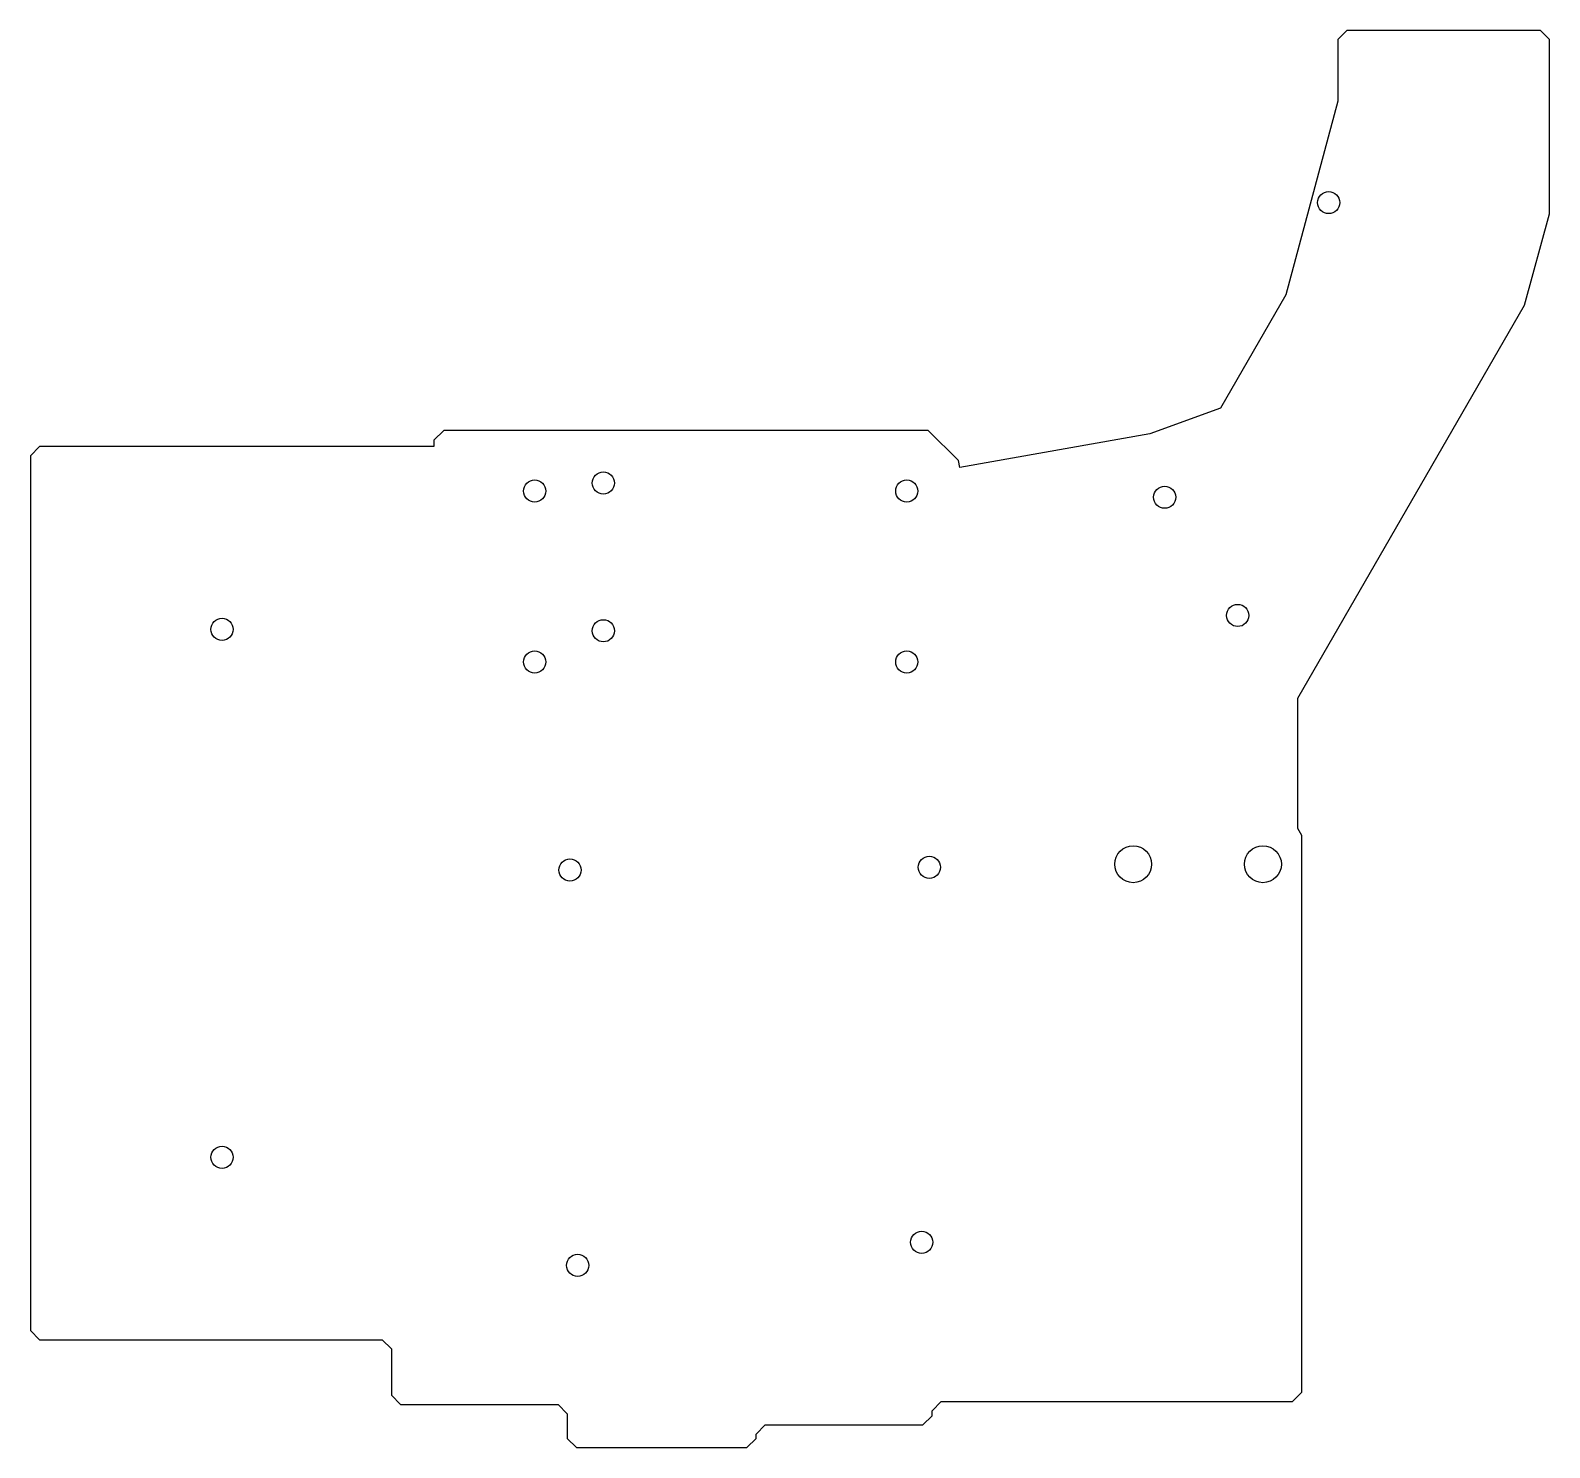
# Model space of a CAD drawing. Header units: millimetres. Extents: x -136 to 29, y -6 to 147.
import ezdxf

# ---------------------------------------------------------------- set-up
doc = ezdxf.new("R2010")
doc.units = ezdxf.units.MM
doc.layers.get('0').update_dxf_attribs({"linetype": 'CONTINUOUS'})

msp = doc.modelspace()

# ---------------------------------------------------------------- linework, layer by layer
msp.add_lwpolyline([(-91.18, 103.95), (-92.25, 102.88), (-92.25, 102.2), (-134.95, 102.2), (-135.95, 101.2), (-135.95, 6.5), (-134.95, 5.5), (-97.85, 5.5), (-96.85, 4.5), (-96.85, -0.52), (-95.85, -1.52), (-78.79, -1.52), (-77.8, -2.52), (-77.8, -5.18), (-76.8, -6.18), (-58.35, -6.18), (-57.35, -5.18), (-57.35, -4.73), (-56.35, -3.73), (-39.29, -3.73), (-38.29, -2.73), (-38.29, -2.19), (-37.29, -1.19), (0.75, -1.19), (1.75, -0.19), (1.75, 60.09), (1.31, 60.85), (1.31, 74.94), (25.88, 117.5), (28.59, 127.38), (28.59, 146.25), (27.59, 147.25), (6.64, 147.25), (5.64, 146.25), (5.64, 139.58), (0.02, 118.61), (-7.06, 106.34), (-14.7, 103.56), (-35.29, 99.93), (-35.42, 100.67), (-38.7, 103.95)], close=True)
for centre, radius in [((4.66, 128.61), 1.2), ((-73.89, 98.25), 1.2), ((-81.33, 97.38), 1.2), ((-41.03, 97.38), 1.2), ((-13.1, 96.71), 1.2), ((-5.19, 83.91), 1.2), ((-115.19, 82.4), 1.2), ((-73.89, 82.25), 1.2), ((-81.33, 78.88), 1.2), ((-41.03, 78.88), 1.2), ((-38.58, 56.65), 1.2), ((-16.51, 56.98), 2), ((-2.46, 56.98), 2), ((-77.51, 56.35), 1.2), ((-115.19, 25.25), 1.2), ((-39.41, 16.05), 1.2), ((-76.68, 13.55), 1.2)]:
    msp.add_circle(centre, radius)

doc.saveas('drawing.dxf')
